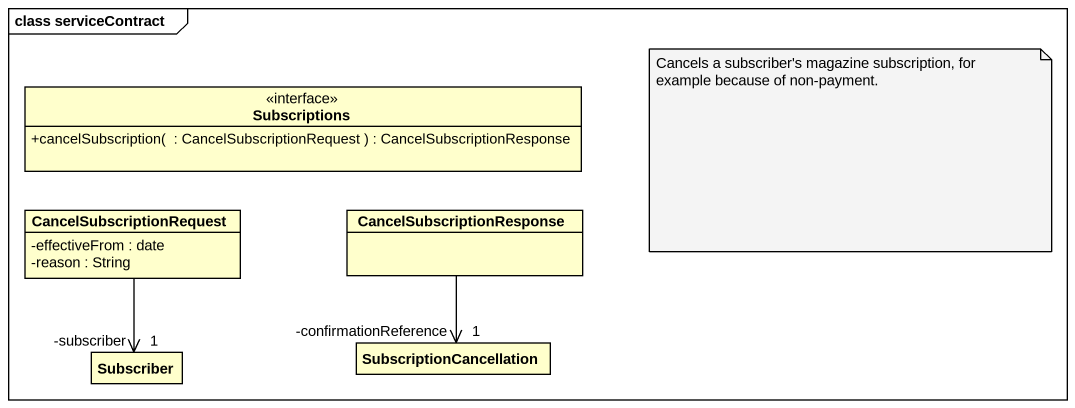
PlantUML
@startuml
mainframe class serviceContract
hide circle
hide empty members
skinparam classAttributeIconSize 0
interface Subscriptions {
  +cancelSubscription(  : CancelSubscriptionRequest ) : CancelSubscriptionResponse
}
class CancelSubscriptionRequest {
  -effectiveFrom : date
  -reason : String
}
class CancelSubscriptionResponse
class Subscriber
class SubscriptionCancellation
CancelSubscriptionRequest --> "-subscriber\n1" Subscriber
CancelSubscriptionResponse --> "-confirmationReference\n1" SubscriptionCancellation
note as N1
  Cancels a subscriber's magazine subscription, for example because of non-payment.
end note
@enduml
